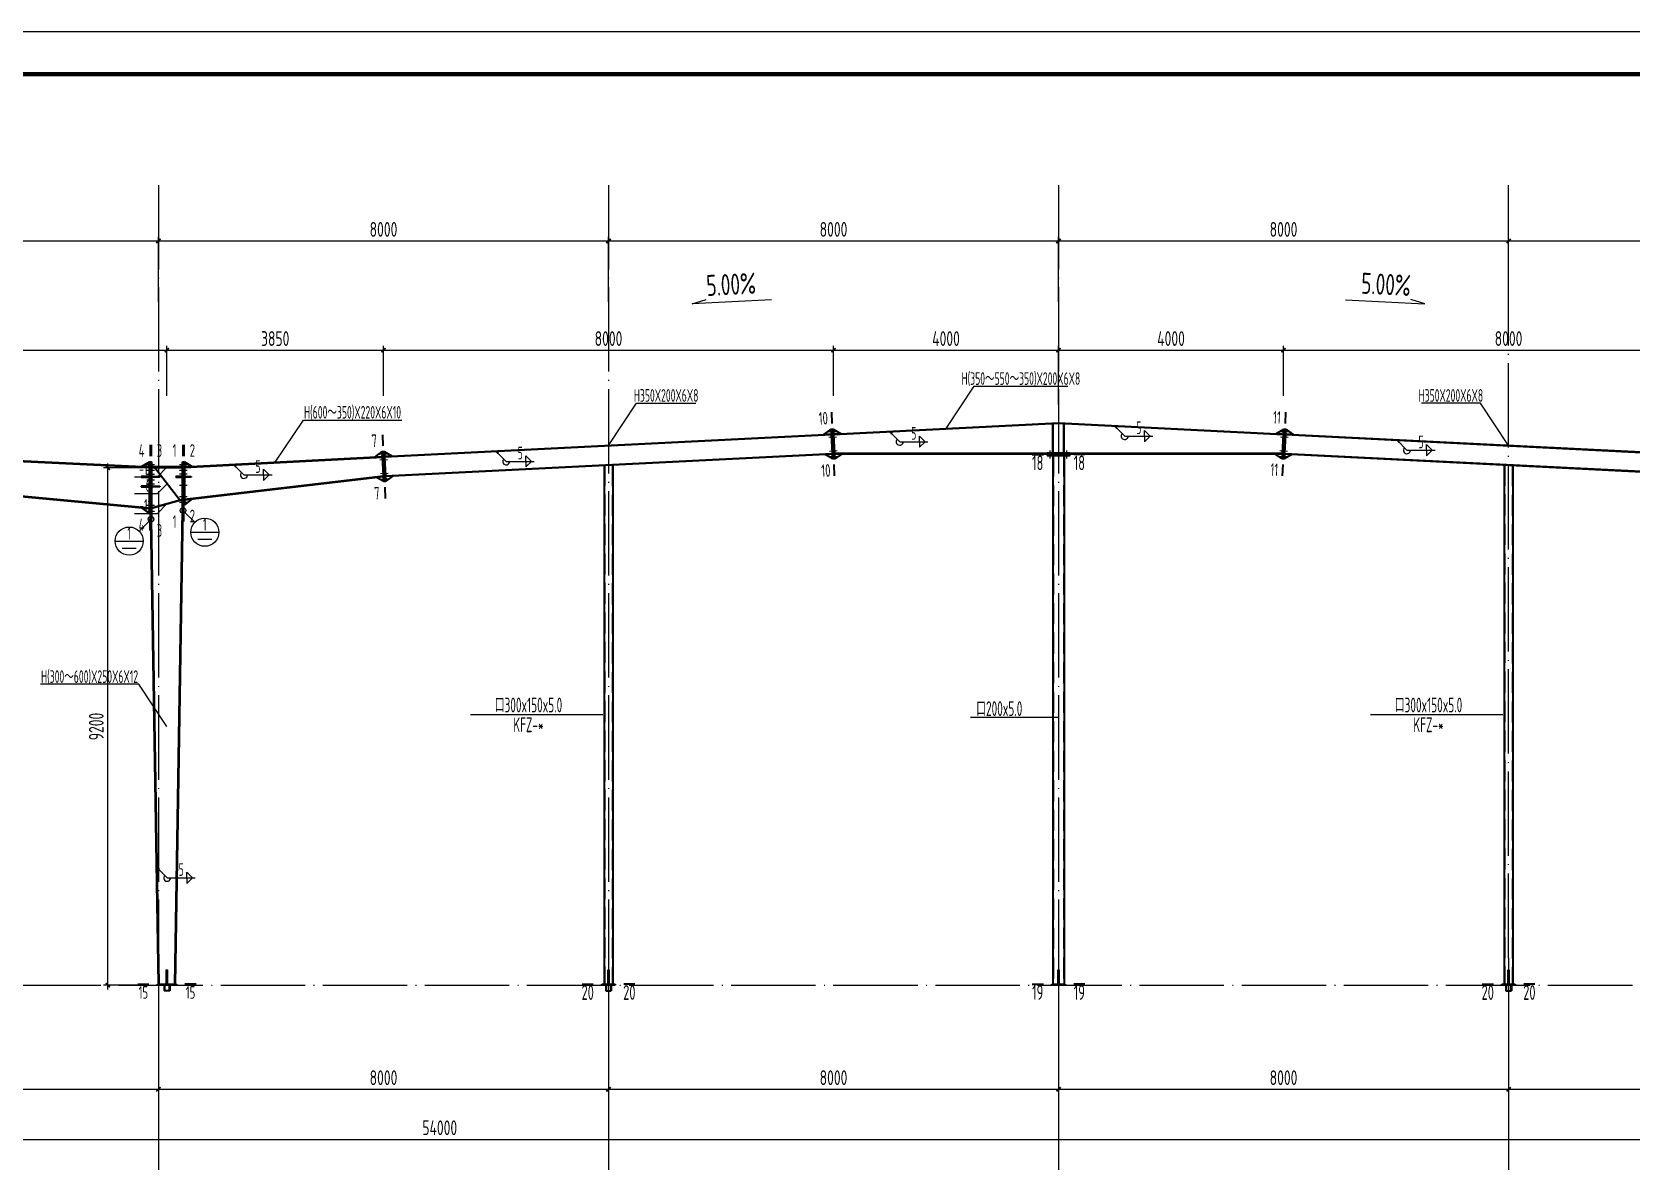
# Model space of a CAD drawing. Extents: x 899043 to 2598688, y -137197 to 211789.
# Drawn here: x 2072444 to 2129330, y 89980 to 130135 of the extents above; entities that cross this region are included whole.
import ezdxf
from ezdxf.enums import TextEntityAlignment as Align

# ---------------------------------------------------------------- set-up
doc = ezdxf.new("R2010")
doc.units = 0
doc.header["$LTSCALE"] = 1500
doc.header["$MEASUREMENT"] = 0
doc.linetypes.add('DASH', pattern=[0.35, 0.25, -0.1])
doc.linetypes.add('DOTE', pattern=[2.42, 2, -0.2, 0.02, -0.2])
for name, color, linetype in [('00-tk', 151, 'Continuous'), ('AXIS', 3, 'Continuous'), ('DIM', 3, 'Continuous'), ('THIN', 7, 'Continuous')]:
    doc.layers.add(name, color=color, linetype=linetype)
for name, color, linetype, lineweight in [('10', 7, 'Continuous', 35), ('114', 2, 'Continuous', 18), ('116', 1, 'Continuous', 35), ('14', 2, 'Continuous', 35), ('墙线__粗线', 7, 'Continuous', 18), ('字符串标注', 9, 'Continuous', 18), ('焊缝标注', 9, 'Continuous', 18), ('索引符号标注', 9, 'Continuous', 18), ('钢板标注', 9, 'Continuous', 18)]:
    doc.layers.add(name, color=color, linetype=linetype, lineweight=lineweight)
doc.styles.add('FromPkpm', font='Pkpmeng', dxfattribs={"width": 0.7, "bigfont": 'hztxt'})
doc.styles.add('TSSD_Dimension', font='Tssdeng.shx', dxfattribs={"width": 0.7, "bigfont": 'hztxt.shx'})
doc.styles.add('TSSD_Label', font='Tssdeng.shx', dxfattribs={"width": 0.7, "bigfont": 'hztxt.shx'})
doc.dimstyles.new('TSSD_75_150', dxfattribs={"dimtxt": 525, "dimasz": 150, "dimexe": 150, "dimexo": 375, "dimgap": 150, "dimtad": 1, "dimdec": 0, "dimlfac": 0.5, "dimzin": 0, "dimdsep": 46, "dimtxsty": 'TSSD_Dimension', "dimblk": 'ARCHTICK', "dimblk1": 'ARCHTICK', "dimblk2": 'ARCHTICK', "dimcen": 0, "dimdle": 150, "dimclrt": 7, "dimadec": 0, "dimazin": 0, "dimtfac": 1, "dimtdec": 0, "dimtix": 1, "dimtmove": 2, "dimatfit": 3, "dimfxl": 0, "dimtolj": 1, "dimtzin": 0, "dimarcsym": 0})

# ---------------------------------------------------------------- blocks, each defined once
blk = doc.blocks.new('_ArchTick')
at = {"color": 0, "linetype": 'ByBlock', "const_width": 0.4}
blk.add_lwpolyline([(-0.5, -0.5), (0.5, 0.5)], dxfattribs=at)
blk = doc.blocks.new('*D544')
at = {"layer": 'Defpoints', "color": 0}
for p in [(2075141, 114634), (2076941, 114634), (2076941, 96234)]:
    blk.add_point(p, dxfattribs=at)
at = {"layer": 'DIM', "color": 0, "lineweight": -2}
for p, q in [((2076566, 114634), (2074991, 114634)), ((2075141, 96084), (2075141, 114784)), ((2076566, 96234), (2074991, 96234))]:
    blk.add_line(p, q, dxfattribs=at)
at = {"layer": 'DIM', "color": 0, "lineweight": -2, "xscale": 150, "yscale": 150, "zscale": 150}
for p, rotation in [((2075141, 114634), 90), ((2075141, 96234), 270)]:
    blk.add_blockref('_ArchTick', p, dxfattribs=dict(at, rotation=rotation))
at = {"layer": 'DIM', "color": 7, "insert": (2074728, 105434), "char_height": 525, "attachment_point": 5, "rotation": 90, "style": 'TSSD_Dimension'}
blk.add_mtext('\\A1;9200', dxfattribs=at)
blk = doc.blocks.new('*D548')
at = {"layer": 'Defpoints', "color": 0}
for p in [(2077241, 118819), (2065941, 116819), (2077241, 116819)]:
    blk.add_point(p, dxfattribs=at)
at = {"layer": 'DIM', "color": 0, "lineweight": -2}
for p, q in [((2065941, 117194), (2065941, 118969)), ((2077241, 117194), (2077241, 118969)), ((2065791, 118819), (2077391, 118819))]:
    blk.add_line(p, q, dxfattribs=at)
at = {"layer": 'DIM', "color": 0, "lineweight": -2, "xscale": 150, "yscale": 150, "zscale": 150, "rotation": 180}
blk.add_blockref('_ArchTick', (2065941, 118819), dxfattribs=at)
at = {"layer": 'DIM', "color": 0, "lineweight": -2, "xscale": 150, "yscale": 150, "zscale": 150}
blk.add_blockref('_ArchTick', (2077241, 118819), dxfattribs=at)
at = {"layer": 'DIM', "color": 7, "insert": (2071591, 119231), "char_height": 525, "attachment_point": 5, "style": 'TSSD_Dimension'}
blk.add_mtext('\\A1;5650', dxfattribs=at)
blk = doc.blocks.new('*D549')
at = {"layer": 'Defpoints', "color": 0}
for p in [(2084941, 118819), (2077241, 116819), (2084941, 116819)]:
    blk.add_point(p, dxfattribs=at)
at = {"layer": 'DIM', "color": 0, "lineweight": -2}
for p, q in [((2077241, 117194), (2077241, 118969)), ((2084941, 117194), (2084941, 118969)), ((2077091, 118819), (2085091, 118819))]:
    blk.add_line(p, q, dxfattribs=at)
at = {"layer": 'DIM', "color": 0, "lineweight": -2, "xscale": 150, "yscale": 150, "zscale": 150, "rotation": 180}
blk.add_blockref('_ArchTick', (2077241, 118819), dxfattribs=at)
at = {"layer": 'DIM', "color": 0, "lineweight": -2, "xscale": 150, "yscale": 150, "zscale": 150}
blk.add_blockref('_ArchTick', (2084941, 118819), dxfattribs=at)
at = {"layer": 'DIM', "color": 7, "insert": (2081091, 119231), "char_height": 525, "attachment_point": 5, "style": 'TSSD_Dimension'}
blk.add_mtext('\\A1;3850', dxfattribs=at)
blk = doc.blocks.new('*D550')
at = {"layer": 'Defpoints', "color": 0}
for p in [(2100941, 118819), (2084941, 116819), (2100941, 116819)]:
    blk.add_point(p, dxfattribs=at)
at = {"layer": 'DIM', "color": 0, "lineweight": -2}
for p, q in [((2084941, 117194), (2084941, 118969)), ((2100941, 117194), (2100941, 118969)), ((2084791, 118819), (2101091, 118819))]:
    blk.add_line(p, q, dxfattribs=at)
at = {"layer": 'DIM', "color": 0, "lineweight": -2, "xscale": 150, "yscale": 150, "zscale": 150, "rotation": 180}
blk.add_blockref('_ArchTick', (2084941, 118819), dxfattribs=at)
at = {"layer": 'DIM', "color": 0, "lineweight": -2, "xscale": 150, "yscale": 150, "zscale": 150}
blk.add_blockref('_ArchTick', (2100941, 118819), dxfattribs=at)
at = {"layer": 'DIM', "color": 7, "insert": (2092941, 119231), "char_height": 525, "attachment_point": 5, "style": 'TSSD_Dimension'}
blk.add_mtext('\\A1;8000', dxfattribs=at)
blk = doc.blocks.new('*D551')
at = {"layer": 'Defpoints', "color": 0}
for p in [(2108941, 118819), (2100941, 116819), (2108941, 116510)]:
    blk.add_point(p, dxfattribs=at)
at = {"layer": 'DIM', "color": 0, "lineweight": -2}
for p, q in [((2100941, 117194), (2100941, 118969)), ((2108941, 116885), (2108941, 118969)), ((2100791, 118819), (2109091, 118819))]:
    blk.add_line(p, q, dxfattribs=at)
at = {"layer": 'DIM', "color": 0, "lineweight": -2, "xscale": 150, "yscale": 150, "zscale": 150, "rotation": 180}
blk.add_blockref('_ArchTick', (2100941, 118819), dxfattribs=at)
at = {"layer": 'DIM', "color": 0, "lineweight": -2, "xscale": 150, "yscale": 150, "zscale": 150}
blk.add_blockref('_ArchTick', (2108941, 118819), dxfattribs=at)
at = {"layer": 'DIM', "color": 7, "insert": (2104941, 119231), "char_height": 525, "attachment_point": 5, "style": 'TSSD_Dimension'}
blk.add_mtext('\\A1;4000', dxfattribs=at)
blk = doc.blocks.new('*D552')
at = {"layer": 'Defpoints', "color": 0}
for p in [(2116941, 118819), (2116941, 116819), (2108941, 116510)]:
    blk.add_point(p, dxfattribs=at)
at = {"layer": 'DIM', "color": 0, "lineweight": -2}
for p, q in [((2108941, 116885), (2108941, 118969)), ((2116941, 117194), (2116941, 118969)), ((2108791, 118819), (2117091, 118819))]:
    blk.add_line(p, q, dxfattribs=at)
at = {"layer": 'DIM', "color": 0, "lineweight": -2, "xscale": 150, "yscale": 150, "zscale": 150, "rotation": 180}
blk.add_blockref('_ArchTick', (2108941, 118819), dxfattribs=at)
at = {"layer": 'DIM', "color": 0, "lineweight": -2, "xscale": 150, "yscale": 150, "zscale": 150}
blk.add_blockref('_ArchTick', (2116941, 118819), dxfattribs=at)
at = {"layer": 'DIM', "color": 7, "insert": (2112941, 119231), "char_height": 525, "attachment_point": 5, "style": 'TSSD_Dimension'}
blk.add_mtext('\\A1;4000', dxfattribs=at)
blk = doc.blocks.new('*D553')
at = {"layer": 'Defpoints', "color": 0}
for p in [(2132941, 118819), (2116941, 116819), (2132941, 116819)]:
    blk.add_point(p, dxfattribs=at)
at = {"layer": 'DIM', "color": 0, "lineweight": -2}
for p, q in [((2116941, 117194), (2116941, 118969)), ((2132941, 117194), (2132941, 118969)), ((2116791, 118819), (2133091, 118819))]:
    blk.add_line(p, q, dxfattribs=at)
at = {"layer": 'DIM', "color": 0, "lineweight": -2, "xscale": 150, "yscale": 150, "zscale": 150, "rotation": 180}
blk.add_blockref('_ArchTick', (2116941, 118819), dxfattribs=at)
at = {"layer": 'DIM', "color": 0, "lineweight": -2, "xscale": 150, "yscale": 150, "zscale": 150}
blk.add_blockref('_ArchTick', (2132941, 118819), dxfattribs=at)
at = {"layer": 'DIM', "color": 7, "insert": (2124941, 119231), "char_height": 525, "attachment_point": 5, "style": 'TSSD_Dimension'}
blk.add_mtext('\\A1;8000', dxfattribs=at)
blk = doc.blocks.new('*D557')
at = {"layer": 'Defpoints', "color": 0}
for p in [(2054941, 96314), (2076941, 96314), (2076941, 92530)]:
    blk.add_point(p, dxfattribs=at)
at = {"layer": 'DIM', "color": 0, "lineweight": -2}
for p, q in [((2054941, 95939), (2054941, 92380)), ((2076941, 95939), (2076941, 92380)), ((2054791, 92530), (2077091, 92530))]:
    blk.add_line(p, q, dxfattribs=at)
at = {"layer": 'DIM', "color": 0, "lineweight": -2, "xscale": 150, "yscale": 150, "zscale": 150, "rotation": 180}
blk.add_blockref('_ArchTick', (2054941, 92530), dxfattribs=at)
at = {"layer": 'DIM', "color": 0, "lineweight": -2, "xscale": 150, "yscale": 150, "zscale": 150}
blk.add_blockref('_ArchTick', (2076941, 92530), dxfattribs=at)
at = {"layer": 'DIM', "color": 7, "insert": (2065941, 92943), "char_height": 525, "attachment_point": 5, "style": 'TSSD_Dimension'}
blk.add_mtext('\\A1;11000', dxfattribs=at)
blk = doc.blocks.new('*D558')
at = {"layer": 'Defpoints', "color": 0}
for p in [(2076941, 96314), (2092941, 96314), (2092941, 92530)]:
    blk.add_point(p, dxfattribs=at)
at = {"layer": 'DIM', "color": 0, "lineweight": -2}
for p, q in [((2076941, 95939), (2076941, 92380)), ((2092941, 95939), (2092941, 92380)), ((2076791, 92530), (2093091, 92530))]:
    blk.add_line(p, q, dxfattribs=at)
at = {"layer": 'DIM', "color": 0, "lineweight": -2, "xscale": 150, "yscale": 150, "zscale": 150, "rotation": 180}
blk.add_blockref('_ArchTick', (2076941, 92530), dxfattribs=at)
at = {"layer": 'DIM', "color": 0, "lineweight": -2, "xscale": 150, "yscale": 150, "zscale": 150}
blk.add_blockref('_ArchTick', (2092941, 92530), dxfattribs=at)
at = {"layer": 'DIM', "color": 7, "insert": (2084941, 92943), "char_height": 525, "attachment_point": 5, "style": 'TSSD_Dimension'}
blk.add_mtext('\\A1;8000', dxfattribs=at)
blk = doc.blocks.new('*D559')
at = {"layer": 'Defpoints', "color": 0}
for p in [(2092941, 96314), (2108941, 96314), (2108941, 92530)]:
    blk.add_point(p, dxfattribs=at)
at = {"layer": 'DIM', "color": 0, "lineweight": -2}
for p, q in [((2092941, 95939), (2092941, 92380)), ((2108941, 95939), (2108941, 92380)), ((2092791, 92530), (2109091, 92530))]:
    blk.add_line(p, q, dxfattribs=at)
at = {"layer": 'DIM', "color": 0, "lineweight": -2, "xscale": 150, "yscale": 150, "zscale": 150, "rotation": 180}
blk.add_blockref('_ArchTick', (2092941, 92530), dxfattribs=at)
at = {"layer": 'DIM', "color": 0, "lineweight": -2, "xscale": 150, "yscale": 150, "zscale": 150}
blk.add_blockref('_ArchTick', (2108941, 92530), dxfattribs=at)
at = {"layer": 'DIM', "color": 7, "insert": (2100941, 92943), "char_height": 525, "attachment_point": 5, "style": 'TSSD_Dimension'}
blk.add_mtext('\\A1;8000', dxfattribs=at)
blk = doc.blocks.new('*D560')
at = {"layer": 'Defpoints', "color": 0}
for p in [(2108941, 96314), (2124941, 96314), (2124941, 92530)]:
    blk.add_point(p, dxfattribs=at)
at = {"layer": 'DIM', "color": 0, "lineweight": -2}
for p, q in [((2108941, 95939), (2108941, 92380)), ((2124941, 95939), (2124941, 92380)), ((2108791, 92530), (2125091, 92530))]:
    blk.add_line(p, q, dxfattribs=at)
at = {"layer": 'DIM', "color": 0, "lineweight": -2, "xscale": 150, "yscale": 150, "zscale": 150, "rotation": 180}
blk.add_blockref('_ArchTick', (2108941, 92530), dxfattribs=at)
at = {"layer": 'DIM', "color": 0, "lineweight": -2, "xscale": 150, "yscale": 150, "zscale": 150}
blk.add_blockref('_ArchTick', (2124941, 92530), dxfattribs=at)
at = {"layer": 'DIM', "color": 7, "insert": (2116941, 92943), "char_height": 525, "attachment_point": 5, "style": 'TSSD_Dimension'}
blk.add_mtext('\\A1;8000', dxfattribs=at)
blk = doc.blocks.new('*D561')
at = {"layer": 'Defpoints', "color": 0}
for p in [(2124941, 96314), (2140941, 96314), (2140941, 92530)]:
    blk.add_point(p, dxfattribs=at)
at = {"layer": 'DIM', "color": 0, "lineweight": -2}
for p, q in [((2124941, 95939), (2124941, 92380)), ((2140941, 95939), (2140941, 92380)), ((2124791, 92530), (2141091, 92530))]:
    blk.add_line(p, q, dxfattribs=at)
at = {"layer": 'DIM', "color": 0, "lineweight": -2, "xscale": 150, "yscale": 150, "zscale": 150, "rotation": 180}
blk.add_blockref('_ArchTick', (2124941, 92530), dxfattribs=at)
at = {"layer": 'DIM', "color": 0, "lineweight": -2, "xscale": 150, "yscale": 150, "zscale": 150}
blk.add_blockref('_ArchTick', (2140941, 92530), dxfattribs=at)
at = {"layer": 'DIM', "color": 7, "insert": (2132941, 92943), "char_height": 525, "attachment_point": 5, "style": 'TSSD_Dimension'}
blk.add_mtext('\\A1;8000', dxfattribs=at)
blk = doc.blocks.new('*D562')
at = {"layer": 'Defpoints', "color": 0}
for p in [(2032941, 96314), (2140941, 96314), (2140941, 90750)]:
    blk.add_point(p, dxfattribs=at)
at = {"layer": 'DIM', "color": 0, "lineweight": -2}
for p, q in [((2032941, 95939), (2032941, 90600)), ((2140941, 95939), (2140941, 90600)), ((2032791, 90750), (2141091, 90750))]:
    blk.add_line(p, q, dxfattribs=at)
at = {"layer": 'DIM', "color": 0, "lineweight": -2, "xscale": 150, "yscale": 150, "zscale": 150, "rotation": 180}
blk.add_blockref('_ArchTick', (2032941, 90750), dxfattribs=at)
at = {"layer": 'DIM', "color": 0, "lineweight": -2, "xscale": 150, "yscale": 150, "zscale": 150}
blk.add_blockref('_ArchTick', (2140941, 90750), dxfattribs=at)
at = {"layer": 'DIM', "color": 7, "insert": (2086941, 91162), "char_height": 525, "attachment_point": 5, "style": 'TSSD_Dimension'}
blk.add_mtext('\\A1;54000', dxfattribs=at)
blk = doc.blocks.new('*D572')
at = {"layer": 'Defpoints', "color": 0}
for p in [(2076941, 122702), (2054941, 120168), (2076941, 120168)]:
    blk.add_point(p, dxfattribs=at)
at = {"layer": 'DIM', "color": 0, "lineweight": -2}
for p, q in [((2054791, 122702), (2077091, 122702)), ((2054941, 120543), (2054941, 122852)), ((2076941, 120543), (2076941, 122852))]:
    blk.add_line(p, q, dxfattribs=at)
at = {"layer": 'DIM', "color": 0, "lineweight": -2, "xscale": 150, "yscale": 150, "zscale": 150, "rotation": 180}
blk.add_blockref('_ArchTick', (2054941, 122702), dxfattribs=at)
at = {"layer": 'DIM', "color": 0, "lineweight": -2, "xscale": 150, "yscale": 150, "zscale": 150}
blk.add_blockref('_ArchTick', (2076941, 122702), dxfattribs=at)
at = {"layer": 'DIM', "color": 7, "insert": (2065941, 123115), "char_height": 525, "attachment_point": 5, "style": 'TSSD_Dimension'}
blk.add_mtext('\\A1;11000', dxfattribs=at)
blk = doc.blocks.new('*D573')
at = {"layer": 'Defpoints', "color": 0}
for p in [(2092941, 122702), (2076941, 120168), (2092941, 120168)]:
    blk.add_point(p, dxfattribs=at)
at = {"layer": 'DIM', "color": 0, "lineweight": -2}
for p, q in [((2076791, 122702), (2093091, 122702)), ((2076941, 120543), (2076941, 122852)), ((2092941, 120543), (2092941, 122852))]:
    blk.add_line(p, q, dxfattribs=at)
at = {"layer": 'DIM', "color": 0, "lineweight": -2, "xscale": 150, "yscale": 150, "zscale": 150, "rotation": 180}
blk.add_blockref('_ArchTick', (2076941, 122702), dxfattribs=at)
at = {"layer": 'DIM', "color": 0, "lineweight": -2, "xscale": 150, "yscale": 150, "zscale": 150}
blk.add_blockref('_ArchTick', (2092941, 122702), dxfattribs=at)
at = {"layer": 'DIM', "color": 7, "insert": (2084941, 123115), "char_height": 525, "attachment_point": 5, "style": 'TSSD_Dimension'}
blk.add_mtext('\\A1;8000', dxfattribs=at)
blk = doc.blocks.new('*D574')
at = {"layer": 'Defpoints', "color": 0}
for p in [(2108941, 122702), (2092941, 120168), (2108941, 120168)]:
    blk.add_point(p, dxfattribs=at)
at = {"layer": 'DIM', "color": 0, "lineweight": -2}
for p, q in [((2092791, 122702), (2109091, 122702)), ((2092941, 120543), (2092941, 122852)), ((2108941, 120543), (2108941, 122852))]:
    blk.add_line(p, q, dxfattribs=at)
at = {"layer": 'DIM', "color": 0, "lineweight": -2, "xscale": 150, "yscale": 150, "zscale": 150, "rotation": 180}
blk.add_blockref('_ArchTick', (2092941, 122702), dxfattribs=at)
at = {"layer": 'DIM', "color": 0, "lineweight": -2, "xscale": 150, "yscale": 150, "zscale": 150}
blk.add_blockref('_ArchTick', (2108941, 122702), dxfattribs=at)
at = {"layer": 'DIM', "color": 7, "insert": (2100941, 123115), "char_height": 525, "attachment_point": 5, "style": 'TSSD_Dimension'}
blk.add_mtext('\\A1;8000', dxfattribs=at)
blk = doc.blocks.new('*D575')
at = {"layer": 'Defpoints', "color": 0}
for p in [(2124941, 122702), (2108941, 120168), (2124941, 120168)]:
    blk.add_point(p, dxfattribs=at)
at = {"layer": 'DIM', "color": 0, "lineweight": -2}
for p, q in [((2108791, 122702), (2125091, 122702)), ((2108941, 120543), (2108941, 122852)), ((2124941, 120543), (2124941, 122852))]:
    blk.add_line(p, q, dxfattribs=at)
at = {"layer": 'DIM', "color": 0, "lineweight": -2, "xscale": 150, "yscale": 150, "zscale": 150, "rotation": 180}
blk.add_blockref('_ArchTick', (2108941, 122702), dxfattribs=at)
at = {"layer": 'DIM', "color": 0, "lineweight": -2, "xscale": 150, "yscale": 150, "zscale": 150}
blk.add_blockref('_ArchTick', (2124941, 122702), dxfattribs=at)
at = {"layer": 'DIM', "color": 7, "insert": (2116941, 123115), "char_height": 525, "attachment_point": 5, "style": 'TSSD_Dimension'}
blk.add_mtext('\\A1;8000', dxfattribs=at)
blk = doc.blocks.new('*D576')
at = {"layer": 'Defpoints', "color": 0}
for p in [(2140941, 122702), (2124941, 120168), (2140941, 120168)]:
    blk.add_point(p, dxfattribs=at)
at = {"layer": 'DIM', "color": 0, "lineweight": -2}
for p, q in [((2124791, 122702), (2141091, 122702)), ((2124941, 120543), (2124941, 122852)), ((2140941, 120543), (2140941, 122852))]:
    blk.add_line(p, q, dxfattribs=at)
at = {"layer": 'DIM', "color": 0, "lineweight": -2, "xscale": 150, "yscale": 150, "zscale": 150, "rotation": 180}
blk.add_blockref('_ArchTick', (2124941, 122702), dxfattribs=at)
at = {"layer": 'DIM', "color": 0, "lineweight": -2, "xscale": 150, "yscale": 150, "zscale": 150}
blk.add_blockref('_ArchTick', (2140941, 122702), dxfattribs=at)
at = {"layer": 'DIM', "color": 7, "insert": (2132941, 123115), "char_height": 525, "attachment_point": 5, "style": 'TSSD_Dimension'}
blk.add_mtext('\\A1;8000', dxfattribs=at)
blk = doc.blocks.new('A$C16496DF1')
at = {"layer": '00-tk', "linetype": 'Continuous'}
blk.add_line((178350, 126150), (0, 126150), dxfattribs=at)
at = {"layer": '00-tk', "const_width": 150}
blk.add_lwpolyline([(3750, 124650), (176850, 124650), (176850, 1500), (3750, 1500)], close=True, dxfattribs=at)

msp = doc.modelspace()

# ---------------------------------------------------------------- hatches: boundary and pattern name
at = {"layer": '焊缝标注'}
for points in [[(2110940.7, 116117.9), (2111000.6, 116036.4), (2111021.8, 116057.6)], [(2102941.5, 115917.9), (2103001.4, 115836.5), (2103022.7, 115857.6)], [(2120976.1, 115616.1), (2121035.9, 115534.7), (2121057.2, 115555.8)], [(2088950.7, 115218.4), (2089010.6, 115136.9), (2089031.8, 115158.1)], [(2079624.7, 114737.7), (2079684.5, 114656.2), (2079705.8, 114677.4)], [(2076897.4, 100407.1), (2076957.2, 100325.6), (2076978.5, 100346.7)]]:
    msp.add_hatch(color=256, dxfattribs=at).paths.add_polyline_path(points)

# ---------------------------------------------------------------- linework, layer by layer
at = {"color": 3, "lineweight": 35, "ltscale": 2}
for p, q in [((2100940.9, 115833.9), (2108940.9, 116233.9)), ((2100941.7, 115818), (2108940.9, 116217.9)), ((2108940.9, 116233.9), (2116940.9, 115833.9)), ((2108940.9, 116217.9), (2116940.1, 115817.9)), ((2084976.9, 115035.7), (2100869, 115830.3)), ((2084977.7, 115019.8), (2100869.8, 115814.4)), ((2117012, 115814.3), (2132868.2, 115021.5)), ((2117012.8, 115830.3), (2132869, 115037.5)), ((2065939.7, 115160), (2076622.7, 114640)), ((2065940.9, 115183.9), (2076622.7, 114664)), ((2077864.2, 114666.3), (2084905, 115032.1)), ((2077864.2, 114646.3), (2084906, 115012.1)), ((2085011.7, 114352.6), (2100903.1, 115147.2)), ((2085012.5, 114336.6), (2100903.9, 115131.2)), ((2100975.1, 115150.8), (2108940.9, 115151.3)), ((2100975.9, 115134.8), (2108540.9, 115135.3)), ((2108740.9, 115071.3), (2108740.9, 96273.9)), ((2108940.9, 115151.3), (2116906.7, 115150.8)), ((2109140.9, 115071.3), (2109140.9, 96273.9)), ((2109340.9, 115135.3), (2116905.9, 115134.8)), ((2116977.9, 115131.2), (2132834, 114338.4)), ((2116978.7, 115147.2), (2132834.8, 114354.4)), ((2077864.2, 113521.4), (2084939.7, 114350.6)), ((2092790.9, 114743), (2092790.9, 96273.9)), ((2093090.9, 114728), (2093090.9, 96273.9)), ((2124790.9, 114743), (2124790.9, 96273.9)), ((2125090.9, 114728), (2125090.9, 96273.9)), ((2065891.6, 114185.2), (2076622.7, 113186.4)), ((2065892.8, 114209.2), (2076622.7, 113210.6)), ((2077864.2, 113501.3), (2084940.7, 114330.6)), ((2076940.9, 96273.9), (2076670.7, 112806.4)), ((2076670.7, 112806.4), (2076694.7, 112806.4)), ((2076964.9, 96273.9), (2076694.7, 112806.4)), ((2077516.9, 96273.9), (2077792.2, 113121.3)), ((2077540.9, 96273.9), (2077816.2, 113121.3)), ((2077792.2, 113121.3), (2077816.2, 113121.3))]:
    msp.add_line(p, q, dxfattribs=at)
at = {"color": 3, "linetype": 'DASH', "lineweight": 35, "ltscale": 2}
for p, q in [((2108750.9, 115071.3), (2108750.9, 96273.9)), ((2109130.9, 115071.3), (2109130.9, 96273.9)), ((2092800.9, 114742.5), (2092800.9, 96273.9)), ((2093080.9, 114728.5), (2093080.9, 96273.9)), ((2124800.9, 114742.5), (2124800.9, 96273.9)), ((2125080.9, 114728.5), (2125080.9, 96273.9))]:
    msp.add_line(p, q, dxfattribs=at)
at = {"layer": '10', "lineweight": 35, "ltscale": 2}
for p, q in [((2100866, 116611.2), (2100886, 116211.7)), ((2117015.8, 116611.2), (2116995.8, 116211.7)), ((2084901.2, 115812.9), (2084921.6, 115413.4)), ((2076640.7, 115446.4), (2076640.7, 115046.4)), ((2076676.7, 115446.4), (2076676.7, 115046.4)), ((2077810.2, 115451.3), (2077810.2, 115051.3)), ((2077846.2, 115451.3), (2077846.2, 115051.3)), ((2108000.9, 115111.3), (2108400.9, 115111.3)), ((2109880.9, 115111.3), (2109480.9, 115111.3)), ((2100978.9, 114352), (2100959, 114751.5)), ((2116902.9, 114354), (2116922.9, 114753.5)), ((2085016.8, 113545.5), (2084996.4, 113944.9)), ((2076640.7, 112406.4), (2076640.7, 112806.4)), ((2077810.2, 112521.3), (2077810.2, 112921.3)), ((2077846.2, 112721.3), (2077846.2, 113121.3)), ((2076676.7, 112206.4), (2076676.7, 112606.4)), ((2076200.9, 96273.9), (2076600.9, 96273.9)), ((2078280.9, 96273.9), (2077880.9, 96273.9)), ((2092000.9, 96273.9), (2092400.9, 96273.9)), ((2093880.9, 96273.9), (2093480.9, 96273.9)), ((2108000.9, 96273.9), (2108400.9, 96273.9)), ((2109880.9, 96273.9), (2109480.9, 96273.9)), ((2124000.9, 96273.9), (2124400.9, 96273.9)), ((2125880.9, 96273.9), (2125480.9, 96273.9))]:
    msp.add_line(p, q, dxfattribs=at)
at = {"layer": '114', "lineweight": 18, "ltscale": 2}
for p, q in [((2100764.6, 115915.2), (2101036.3, 115928.8)), ((2100774.4, 115719.5), (2101046.1, 115733.1)), ((2116835.7, 115733), (2117107.4, 115719.5)), ((2116845.5, 115928.8), (2117117.2, 115915.2)), ((2084800.5, 115116.8), (2085072.1, 115130.7)), ((2084810.7, 114917.1), (2085082.3, 114931)), ((2100798.8, 115232.1), (2101070.4, 115245.7)), ((2100808.6, 115036.3), (2101080.2, 115049.9)), ((2108640.9, 114971.3), (2108640.9, 115251.3)), ((2109240.9, 114971.3), (2109240.9, 115251.3)), ((2116801.6, 115049.9), (2117073.2, 115036.3)), ((2116811.4, 115245.7), (2117083, 115232.1)), ((2076522.7, 114754), (2076794.7, 114754)), ((2076522.7, 114550), (2076794.7, 114550)), ((2076522.7, 114410), (2076794.7, 114410)), ((2077692.2, 114756.3), (2077964.2, 114756.3)), ((2077692.2, 114556.3), (2077964.2, 114556.3)), ((2077692.2, 114416.3), (2077964.2, 114416.3)), ((2084835.2, 114435.4), (2085106.9, 114449.2)), ((2076522.7, 114210), (2076794.7, 114210)), ((2076522.7, 114070), (2076794.7, 114070)), ((2077692.2, 114014.3), (2077964.2, 114014.3)), ((2084845.4, 114235.6), (2085117.1, 114249.5)), ((2076522.7, 113300.6), (2076794.7, 113300.6)), ((2077692.2, 113611.4), (2077964.2, 113611.4)), ((2077692.2, 113411.3), (2077964.2, 113411.3)), ((2076522.7, 113096.4), (2076794.7, 113096.4))]:
    msp.add_line(p, q, dxfattribs=at)
at = {"layer": '114', "color": 1, "lineweight": 70, "ltscale": 2}
for p, q in [((2100864.5, 115920.2), (2100936.4, 115923.8)), ((2100874.3, 115724.5), (2100946.2, 115728.1)), ((2116935.6, 115728.1), (2117007.5, 115724.5)), ((2116945.4, 115923.8), (2117017.3, 115920.2)), ((2084900.4, 115121.9), (2084972.3, 115125.6)), ((2084910.5, 114922.2), (2084982.5, 114925.9)), ((2100898.7, 115237.1), (2100970.6, 115240.7)), ((2100908.4, 115041.3), (2100980.3, 115044.9)), ((2108640.9, 115071.3), (2108640.9, 115151.3)), ((2109240.9, 115071.3), (2109240.9, 115151.3)), ((2116901.5, 115044.9), (2116973.4, 115041.3)), ((2116911.2, 115240.7), (2116983.1, 115237.1)), ((2076622.7, 114754), (2076694.7, 114754)), ((2076622.7, 114550), (2076694.7, 114550)), ((2076622.7, 114410), (2076694.7, 114410)), ((2077792.2, 114756.3), (2077864.2, 114756.3)), ((2077792.2, 114556.3), (2077864.2, 114556.3)), ((2077792.2, 114416.3), (2077864.2, 114416.3)), ((2084935.1, 114440.5), (2085007, 114444.2)), ((2076622.7, 114210), (2076694.7, 114210)), ((2076622.7, 114070), (2076694.7, 114070)), ((2077792.2, 114014.3), (2077864.2, 114014.3)), ((2084945.3, 114240.7), (2085017.2, 114244.4)), ((2076622.7, 113300.6), (2076694.7, 113300.6)), ((2077792.2, 113611.4), (2077864.2, 113611.4)), ((2077792.2, 113411.3), (2077864.2, 113411.3)), ((2076622.7, 113096.4), (2076694.7, 113096.4))]:
    msp.add_line(p, q, dxfattribs=at)
at = {"layer": '116', "lineweight": 35, "ltscale": 2}
for p, q in [((2077140.9, 96233.9), (2077140.9, 96033.9)), ((2077157.9, 96233.9), (2077157.9, 96033.9)), ((2077323.9, 96233.9), (2077323.9, 96033.9)), ((2077340.9, 96233.9), (2077340.9, 96033.9)), ((2092840.9, 96233.9), (2092840.9, 96033.9)), ((2092857.9, 96233.9), (2092857.9, 96033.9)), ((2093023.9, 96233.9), (2093023.9, 96033.9)), ((2093040.9, 96233.9), (2093040.9, 96033.9)), ((2124840.9, 96233.9), (2124840.9, 96033.9)), ((2124857.9, 96233.9), (2124857.9, 96033.9)), ((2125023.9, 96233.9), (2125023.9, 96033.9)), ((2125040.9, 96233.9), (2125040.9, 96033.9)), ((2077340.9, 96033.9), (2077140.9, 96033.9)), ((2092840.9, 96033.9), (2093040.9, 96033.9)), ((2124840.9, 96033.9), (2125040.9, 96033.9))]:
    msp.add_line(p, q, dxfattribs=at)
at = {"layer": '14', "lineweight": 35, "ltscale": 2}
for p, q in [((2108740.9, 115151.3), (2108740.9, 116207.9)), ((2108750.9, 115151.3), (2108750.9, 116208.4)), ((2109130.9, 115151.3), (2109130.9, 116208.4)), ((2109140.9, 115151.3), (2109140.9, 116207.9)), ((2100599.3, 115816.8), (2100860, 116010.1)), ((2100829, 115828.3), (2100599.3, 115816.8)), ((2100867, 115870.3), (2100829, 115828.3)), ((2100860, 116010.1), (2100896, 116011.9)), ((2100913, 114949.4), (2100860, 116010.1)), ((2100860, 116010.1), (2100867, 115870.3)), ((2100896, 116011.9), (2100931.9, 116013.7)), ((2100896, 116011.9), (2100949, 114951.2)), ((2100949, 114951.2), (2100896, 116011.9)), ((2100931.9, 116013.7), (2100984.9, 114953)), ((2100938.9, 115873.9), (2100931.9, 116013.7)), ((2100931.9, 116013.7), (2101210.6, 115847.4)), ((2100980.9, 115835.9), (2100938.9, 115873.9)), ((2101210.6, 115847.4), (2100980.9, 115835.9)), ((2116671.2, 115847.4), (2116949.9, 116013.7)), ((2116900.9, 115835.9), (2116671.2, 115847.4)), ((2116897, 114955), (2116949.9, 116013.7)), ((2116942.9, 115873.9), (2116900.9, 115835.9)), ((2116985.8, 116011.9), (2116932.9, 114953.2)), ((2116932.9, 114953.2), (2116985.8, 116011.9)), ((2116949.9, 116013.7), (2116942.9, 115873.9)), ((2116949.9, 116013.7), (2116985.8, 116011.9)), ((2117021.8, 116010.1), (2116968.9, 114951.4)), ((2116985.8, 116011.9), (2117021.8, 116010.1)), ((2117014.8, 115870.3), (2117021.8, 116010.1)), ((2117052.8, 115828.3), (2117014.8, 115870.3)), ((2117021.8, 116010.1), (2117282.5, 115816.8)), ((2117282.5, 115816.8), (2117052.8, 115828.3)), ((2084635.3, 115018.1), (2084895.8, 115211.8)), ((2084865, 115030), (2084635.3, 115018.1)), ((2084902.9, 115072), (2084865, 115030)), ((2084895.8, 115211.8), (2084931.7, 115213.7)), ((2084950.3, 114142.8), (2084895.8, 115211.8)), ((2084895.8, 115211.8), (2084902.9, 115072)), ((2084931.7, 115213.7), (2084967.7, 115215.5)), ((2084931.7, 115213.7), (2084986.2, 114144.7)), ((2084986.2, 114144.7), (2084931.7, 115213.7)), ((2084967.7, 115215.5), (2085022.2, 114146.5)), ((2084974.8, 115075.7), (2084967.7, 115215.5)), ((2084967.7, 115215.5), (2085246.5, 115049.2)), ((2085016.8, 115037.7), (2084974.8, 115075.7)), ((2085246.5, 115049.2), (2085016.8, 115037.7)), ((2100634.3, 115117.7), (2100864, 115129.2)), ((2100912.9, 114951.4), (2100634.3, 115117.7)), ((2100864, 115129.2), (2100905.9, 115091.3)), ((2100905.9, 115091.3), (2100912.9, 114951.4)), ((2100949, 114951.2), (2100913, 114949.4)), ((2100984.9, 114953), (2100949, 114951.2)), ((2100977.9, 115094.9), (2101015.9, 115134.8)), ((2100984.8, 114955), (2100977.9, 115094.9)), ((2101245.9, 115134.8), (2100984.8, 114955)), ((2101015.9, 115134.8), (2101245.9, 115134.8)), ((2116897, 114955), (2116635.9, 115134.8)), ((2116635.9, 115134.8), (2116865.9, 115134.8)), ((2116865.9, 115134.8), (2116903.9, 115094.8)), ((2116903.9, 115094.8), (2116897, 114955)), ((2116932.9, 114953.2), (2116897, 114955)), ((2116968.9, 114951.4), (2116932.9, 114953.2)), ((2117247.5, 115117.7), (2116968.9, 114951.4)), ((2116968.9, 114951.4), (2116975.9, 115091.3)), ((2116975.9, 115091.3), (2117017.8, 115129.2)), ((2117017.8, 115129.2), (2117247.5, 115117.7)), ((2076343, 114677.6), (2076622.7, 114844)), ((2076582.8, 114666), (2076343, 114677.6)), ((2076622.7, 114704), (2076582.8, 114666)), ((2076622.7, 113006.4), (2076622.7, 114846.4)), ((2076622.7, 114846.4), (2076658.7, 114846.4)), ((2076622.7, 114844), (2076622.7, 114704)), ((2076658.7, 112806.4), (2076658.7, 114846.4)), ((2076658.7, 114846.4), (2076694.7, 114846.4)), ((2076658.7, 114846.4), (2076658.7, 113006.4)), ((2076694.7, 114846.4), (2076694.7, 112806.4)), ((2077792.2, 114666.3), (2076694.7, 114664)), ((2076694.7, 114664), (2076694.7, 114640)), ((2076694.7, 114640), (2077792.2, 114646.3)), ((2077684.5, 113490.9), (2076794.7, 114640.2)), ((2076794.7, 114640.2), (2076806.7, 114640.2)), ((2076806.7, 114640.2), (2077696, 113494.2)), ((2077792.2, 113121.3), (2077792.2, 114851.3)), ((2077792.2, 114851.3), (2077828.2, 114851.3)), ((2077792.2, 114646.3), (2077792.2, 114666.3)), ((2077828.2, 114851.3), (2077828.2, 113121.3)), ((2077828.2, 113321.3), (2077828.2, 114851.3)), ((2077828.2, 114851.3), (2077864.2, 114851.3)), ((2077864.2, 114851.3), (2077864.2, 113321.3)), ((2077864.2, 114706.3), (2077864.2, 114846.3)), ((2077864.2, 114846.3), (2078143.9, 114680.8)), ((2077904.2, 114668.4), (2077864.2, 114706.3)), ((2078143.9, 114680.8), (2077904.2, 114668.4)), ((2085282.2, 114350.1), (2085021.7, 114156.9)), ((2085052.4, 114338.6), (2085282.2, 114350.1)), ((2076622.7, 114320), (2076322.7, 114320)), ((2076322.7, 114320), (2076322.7, 114300)), ((2076322.7, 114300), (2076622.7, 114300)), ((2076622.7, 113980), (2076322.7, 113980)), ((2076322.7, 113980), (2076322.7, 113960)), ((2076322.7, 113960), (2076622.7, 113960)), ((2076622.7, 114300), (2076622.7, 114320)), ((2076622.7, 113960), (2076622.7, 113980)), ((2076694.7, 114320), (2076994.7, 114320)), ((2076694.7, 114300), (2076694.7, 114320)), ((2076994.7, 114300), (2076694.7, 114300)), ((2076694.7, 113980), (2076994.7, 113980)), ((2076694.7, 113960), (2076694.7, 113980)), ((2076994.7, 113960), (2076694.7, 113960)), ((2076994.7, 114320), (2076994.7, 114300)), ((2076994.7, 113980), (2076994.7, 113960)), ((2077792.2, 114326.3), (2077552.2, 114326.3)), ((2077552.2, 114326.3), (2077552.2, 114306.3)), ((2077552.2, 114306.3), (2077792.2, 114306.3)), ((2077792.2, 114306.3), (2077792.2, 114326.3)), ((2077864.2, 114326.3), (2078104.2, 114326.3)), ((2077864.2, 114306.3), (2077864.2, 114326.3)), ((2078104.2, 114306.3), (2077864.2, 114306.3)), ((2078104.2, 114326.3), (2078104.2, 114306.3)), ((2084672.5, 114299.2), (2084901, 114325.9)), ((2084949.9, 114150.8), (2084672.5, 114299.2)), ((2084901, 114325.9), (2084942.7, 114290.6)), ((2084942.7, 114290.6), (2084949.9, 114150.8)), ((2084986.2, 114144.7), (2084950.3, 114142.8)), ((2085022.2, 114146.5), (2084986.2, 114144.7)), ((2085014.5, 114296.7), (2085052.4, 114338.6)), ((2085021.7, 114156.9), (2085014.5, 114296.7)), ((2076622.7, 113006.4), (2076343.9, 113212.4)), ((2076343.9, 113212.4), (2076582.9, 113190.2)), ((2076694.7, 113210.6), (2077792.2, 113521.4)), ((2077792.2, 113501.3), (2076694.7, 113186.4)), ((2076694.7, 113186.4), (2076694.7, 113210.6)), ((2077696, 113494.2), (2077684.5, 113490.9)), ((2077792.2, 113521.4), (2077792.2, 113501.3)), ((2077864.2, 113321.3), (2077828.2, 113321.3)), ((2078142.3, 113533.9), (2077864.2, 113321.3)), ((2077864.2, 113461.3), (2077904, 113506)), ((2077864.2, 113321.3), (2077864.2, 113461.3)), ((2077904, 113506), (2078142.3, 113533.9)), ((2076582.9, 113190.2), (2076622.7, 113146.4)), ((2076622.7, 113146.4), (2076622.7, 113006.4)), ((2076658.7, 113006.4), (2076622.7, 113006.4)), ((2076694.7, 112806.4), (2076658.7, 112806.4)), ((2077828.2, 113121.3), (2077792.2, 113121.3)), ((2077230.9, 96273.9), (2077230.9, 96773.9)), ((2077230.9, 96773.9), (2077250.9, 96773.9)), ((2077250.9, 96773.9), (2077250.9, 96273.9)), ((2092932.9, 96273.9), (2092932.9, 96773.9)), ((2092932.9, 96773.9), (2092948.9, 96773.9)), ((2092948.9, 96773.9), (2092948.9, 96273.9)), ((2108932.9, 96273.9), (2108932.9, 96773.9)), ((2108932.9, 96773.9), (2108948.9, 96773.9)), ((2108948.9, 96773.9), (2108948.9, 96273.9)), ((2124932.9, 96273.9), (2124932.9, 96773.9)), ((2124932.9, 96773.9), (2124948.9, 96773.9)), ((2124948.9, 96773.9), (2124948.9, 96273.9)), ((2076900.9, 96233.9), (2076900.9, 96273.9)), ((2076900.9, 96273.9), (2077580.9, 96273.9)), ((2077580.9, 96233.9), (2076900.9, 96233.9)), ((2077250.9, 96273.9), (2077230.9, 96273.9)), ((2077230.9, 96273.9), (2077250.9, 96273.9)), ((2077580.9, 96273.9), (2077580.9, 96233.9)), ((2092700.9, 96233.9), (2092700.9, 96273.9)), ((2092700.9, 96273.9), (2093180.9, 96273.9)), ((2093180.9, 96233.9), (2092700.9, 96233.9)), ((2092948.9, 96273.9), (2092932.9, 96273.9)), ((2093180.9, 96273.9), (2093180.9, 96233.9)), ((2108700.9, 96233.9), (2108700.9, 96273.9)), ((2108700.9, 96273.9), (2109180.9, 96273.9)), ((2109180.9, 96233.9), (2108700.9, 96233.9)), ((2109180.9, 96273.9), (2109180.9, 96233.9)), ((2124700.9, 96233.9), (2124700.9, 96273.9)), ((2124700.9, 96273.9), (2125180.9, 96273.9)), ((2125180.9, 96233.9), (2124700.9, 96233.9)), ((2124948.9, 96273.9), (2124932.9, 96273.9)), ((2125180.9, 96273.9), (2125180.9, 96233.9))]:
    msp.add_line(p, q, dxfattribs=at)
for points in [[(2108540.9, 115111.3), (2109340.9, 115111.3), (2109340.9, 115151.3), (2108540.9, 115151.3)], [(2108540.9, 115071.3), (2109340.9, 115071.3), (2109340.9, 115111.3), (2108540.9, 115111.3)]]:
    msp.add_lwpolyline(points, close=True, dxfattribs=at)
at = {"layer": 'AXIS', "color": 253, "linetype": 'DOTE'}
for p, q in [((2076940.9, 124692.4), (2076940.9, 97208.3)), ((2092940.9, 124692.4), (2092940.9, 97208.3)), ((2108940.9, 124692.4), (2108940.9, 97208.3)), ((2124940.9, 97208.3), (2124940.9, 124692.4)), ((2021072.9, 96233.9), (2154217.9, 96233.9))]:
    msp.add_line(p, q, dxfattribs=at)
at = {"layer": 'AXIS'}
for p, q in [((2076940.9, 97208.3), (2076940.9, 88628.7)), ((2092940.9, 97208.3), (2092940.9, 88628.7)), ((2108940.9, 97208.3), (2108940.9, 88628.7)), ((2124940.9, 97208.3), (2124940.9, 88628.7))]:
    msp.add_line(p, q, dxfattribs=at)
at = {"layer": 'THIN'}
for points in [[(2098740.8, 120605.6), (2095917.4, 120464.4), (2096417.1, 120625.4)], [(2119141, 120605.6), (2121964.4, 120464.4), (2121464.7, 120625.4)]]:
    msp.add_lwpolyline(points, dxfattribs=at)
at = {"layer": '墙线__粗线', "lineweight": 18, "ltscale": 2}
for centre in [(2077810.2, 113121.3), (2076676.7, 112806.4)]:
    msp.add_circle(centre, 100, dxfattribs=at)
at = {"layer": '字符串标注', "lineweight": 18, "ltscale": 2}
for p, q in [((2104940.9, 116033.9), (2105940.9, 117533.9)), ((2105940.9, 117533.9), (2109265.9, 117533.9)), ((2092940.9, 115433.9), (2093940.9, 116933.9)), ((2093940.9, 116933.9), (2096040.9, 116933.9)), ((2123940.9, 116933.9), (2121840.9, 116933.9)), ((2124940.9, 115433.9), (2123940.9, 116933.9)), ((2081090.9, 114833.9), (2082090.9, 116333.9)), ((2082090.9, 116333.9), (2085590.9, 116333.9)), ((2076240.9, 106933.9), (2072740.9, 106933.9)), ((2077240.9, 105433.9), (2076240.9, 106933.9))]:
    msp.add_line(p, q, dxfattribs=at)
at = {"layer": '字符串标注', "color": 0, "lineweight": 18, "ltscale": 2}
for p, q in [((2092740.9, 105844.5), (2088028.8, 105844.5)), ((2124740.9, 105844.5), (2120028.8, 105844.5)), ((2108940.9, 105756.5), (2105808, 105756.5))]:
    msp.add_line(p, q, dxfattribs=at)
at = {"layer": '字符串标注', "ltscale": 2}
for points in [[(2098940.8, 120427.8, 0.2, 0.2, -1), (2098941, 120427.8, 0.2, 0.2, -1)], [(2118941, 120427.8, 0.2, 0.2, 1), (2118940.8, 120427.8, 0.2, 0.2, 1)], [(2104941, 116033.9, 0.2, 0.2, 1), (2104940.8, 116033.9, 0.2, 0.2, 1)], [(2112941, 116033.9, 0.2, 0.2, 1), (2112940.8, 116033.9, 0.2, 0.2, 1)], [(2092941, 115433.9, 0.2, 0.2, 1), (2092940.8, 115433.9, 0.2, 0.2, 1)], [(2124941, 115433.9, 0.2, 0.2, 1), (2124940.8, 115433.9, 0.2, 0.2, 1)], [(2081091, 114833.9, 0.2, 0.2, 1), (2081090.8, 114833.9, 0.2, 0.2, 1)], [(2077241, 105433.9, 0.2, 0.2, 1), (2077240.8, 105433.9, 0.2, 0.2, 1)]]:
    msp.add_lwpolyline(points, format="xyseb", close=True, dxfattribs=at)
at = {"layer": '焊缝标注', "lineweight": 18, "ltscale": 2}
for p, q in [((2110940.7, 116117.9), (2111293.3, 115763.4)), ((2102941.5, 115917.9), (2103294.1, 115563.4)), ((2103294.1, 115563.4), (2104294.1, 115563.4)), ((2103994.1, 115763.4), (2104194.1, 115563.4)), ((2103994.1, 115563.4), (2103994.1, 115763.4)), ((2103994.1, 115363.4), (2104194.1, 115563.4)), ((2103994.1, 115563.4), (2103994.1, 115363.4)), ((2111293.3, 115763.4), (2112293.3, 115763.4)), ((2111993.3, 115963.4), (2112193.3, 115763.4)), ((2111993.3, 115763.4), (2111993.3, 115963.4)), ((2111993.3, 115563.4), (2112193.3, 115763.4)), ((2111993.3, 115763.4), (2111993.3, 115563.4)), ((2120976.1, 115616.1), (2121328.6, 115261.6)), ((2088950.7, 115218.4), (2089303.3, 114863.9)), ((2090003.3, 115063.9), (2090203.3, 114863.9)), ((2090003.3, 114863.9), (2090003.3, 115063.9)), ((2121328.6, 115261.6), (2122328.6, 115261.6)), ((2122028.6, 115461.6), (2122228.6, 115261.6)), ((2122028.6, 115261.6), (2122028.6, 115461.6)), ((2122028.6, 115061.6), (2122228.6, 115261.6)), ((2122028.6, 115261.6), (2122028.6, 115061.6)), ((2079624.7, 114737.7), (2079977.2, 114383.2)), ((2079977.2, 114383.2), (2080977.2, 114383.2)), ((2080677.2, 114583.2), (2080877.2, 114383.2)), ((2080677.2, 114383.2), (2080677.2, 114583.2)), ((2080677.2, 114183.2), (2080877.2, 114383.2)), ((2080677.2, 114383.2), (2080677.2, 114183.2)), ((2089303.3, 114863.9), (2090303.3, 114863.9)), ((2090003.3, 114663.9), (2090203.3, 114863.9)), ((2090003.3, 114863.9), (2090003.3, 114663.9)), ((2076897.4, 100407.1), (2077249.9, 100052.5)), ((2077949.9, 100252.5), (2078149.9, 100052.5)), ((2077949.9, 100052.5), (2077949.9, 100252.5)), ((2077249.9, 100052.5), (2078249.9, 100052.5)), ((2077949.9, 99852.5), (2078149.9, 100052.5)), ((2077949.9, 100052.5), (2077949.9, 99852.5))]:
    msp.add_line(p, q, dxfattribs=at)
at = {"layer": '焊缝标注', "linetype": 'Continuous'}
for points in [[(2110940.7, 116117.9), (2111000.6, 116036.4), (2111021.8, 116057.6)], [(2102941.5, 115917.9), (2103001.4, 115836.5), (2103022.7, 115857.6)], [(2120976.1, 115616.1), (2121035.9, 115534.7), (2121057.2, 115555.8)], [(2088950.7, 115218.4), (2089010.6, 115136.9), (2089031.8, 115158.1)], [(2079624.7, 114737.7), (2079684.5, 114656.2), (2079705.8, 114677.4)], [(2076897.4, 100407.1), (2076957.2, 100325.6), (2076978.5, 100346.7)]]:
    msp.add_lwpolyline(points, close=True, dxfattribs=at)
at = {"layer": '焊缝标注', "lineweight": 18, "ltscale": 2}
for centre, start in [((2103294.1, 115563.4), 134.84064), ((2111293.3, 115763.4), 134.84064), ((2089303.3, 114863.9), 134.84032), ((2121328.6, 115261.6), 134.84064), ((2079977.2, 114383.2), 134.84032), ((2077249.9, 100052.5), 134.8403)]:
    msp.add_arc(centre, 125, start, 0, dxfattribs=at)
at = {"layer": '索引符号标注', "lineweight": 18, "ltscale": 2}
for p, q in [((2076606, 112735.7), (2076252.4, 112382.2)), ((2077881, 113050.6), (2078234.5, 112697)), ((2078088.1, 112343.5), (2079088.1, 112343.5)), ((2078338.1, 112093.5), (2078838.1, 112093.5)), ((2075398.9, 112028.6), (2076398.9, 112028.6)), ((2075648.9, 111778.6), (2076148.9, 111778.6))]:
    msp.add_line(p, q, dxfattribs=at)
for centre in [(2078588.1, 112343.5), (2075898.9, 112028.6)]:
    msp.add_circle(centre, 500, dxfattribs=at)
at = {"layer": '钢板标注', "lineweight": 18, "ltscale": 2}
for p, q in [((2077243.5, 114653.1), (2076889.2, 114300.3)), ((2076889.2, 114300.3), (2076089.2, 114300.3)), ((2077245.6, 114065.6), (2076891.3, 113712.7)), ((2076891.3, 113712.7), (2076091.3, 113712.7)), ((2077243.5, 113355.9), (2076889.2, 113003.1)), ((2076889.2, 113003.1), (2076089.2, 113003.1))]:
    msp.add_line(p, q, dxfattribs=at)
at = {"layer": '钢板标注', "ltscale": 2}
for points in [[(2077243.6, 114653.1, 0.2, 0.2, 1), (2077243.4, 114653.1, 0.2, 0.2, 1)], [(2077245.7, 114065.6, 0.2, 0.2, 1), (2077245.5, 114065.6, 0.2, 0.2, 1)], [(2077243.6, 113355.9, 0.2, 0.2, 1), (2077243.4, 113355.9, 0.2, 0.2, 1)]]:
    msp.add_lwpolyline(points, format="xyseb", close=True, dxfattribs=at)

# ---------------------------------------------------------------- block references
at = {"layer": '钢板标注', "color": 2, "linetype": 'ByBlock'}
msp.add_blockref('A$C16496DF1', (2015291.9, 3985.4), dxfattribs=at)

# ---------------------------------------------------------------- texts
at = {"layer": '10', "lineweight": 25, "style": 'FromPkpm', "width": 0.64}
for s, rotation, p in [('10', 2.86142, (2100576.4, 116396.4)), ('11', 357.13739, (2116706.2, 116426.4)), ('7', 2.91815, (2084611.8, 115597.9)), ('10', 2.86142, (2100669.3, 114536.7)), ('11', 357.13739, (2116613.3, 114568.7)), ('7', 2.91815, (2084707, 113729.9))]:
    msp.add_text(s, height=450, rotation=rotation, dxfattribs=at).set_placement(p, align=Align.MIDDLE_CENTER)
for s, p in [('4', (2076340.7, 115246.4)), ('3', (2076976.7, 115246.4)), ('1', (2077510.2, 115251.3)), ('2', (2078146.2, 115251.3)), ('4', (2076340.7, 112606.4)), ('1', (2077510.2, 112721.3)), ('2', (2078146.2, 112921.3)), ('3', (2076976.7, 112406.4)), ('15', (2076400.9, 95973.9)), ('15', (2078080.9, 95973.9))]:
    msp.add_text(s, height=450, dxfattribs=at).set_placement(p, align=Align.MIDDLE_CENTER)
at = {"layer": '10', "color": 7, "lineweight": 25, "style": 'FromPkpm', "width": 0.64}
for s, p in [('18', (2108200.9, 114811.3)), ('18', (2109680.9, 114811.3)), ('20', (2092200.9, 95973.9)), ('20', (2093680.9, 95973.9)), ('19', (2108200.9, 95973.9)), ('19', (2109680.9, 95973.9)), ('20', (2124200.9, 95973.9)), ('20', (2125680.9, 95973.9))]:
    msp.add_text(s, height=525, dxfattribs=at).set_placement(p, align=Align.MIDDLE_CENTER)
at = {"layer": 'THIN', "style": 'TSSD_Label', "width": 0.7}
for rotation, p in [(2.86385, (2097297.9, 121159.2)), (357.13615, (2120583.9, 121159.2))]:
    msp.add_text('5.00%', height=750, rotation=rotation, dxfattribs=at).set_placement(p, align=Align.MIDDLE)
at = {"layer": '字符串标注', "lineweight": 25, "style": 'FromPkpm', "width": 0.58}
for s, p in [('H(350～550～350)X200X6X8', (2107603.4, 117583.9)), ('H350X200X6X8', (2094990.9, 116983.9)), ('H350X200X6X8', (2122890.9, 116983.9)), ('H(600～350)X220X6X10', (2083840.9, 116383.9)), ('H(300～600)X250X6X12', (2074490.9, 106983.9))]:
    msp.add_text(s, height=450, dxfattribs=at).set_placement(p, align=Align.CENTER)
at = {"layer": '字符串标注', "color": 0, "lineweight": 25, "style": 'FromPkpm', "width": 0.58}
for s, p in [('口300x150x5.0', (2090094.8, 105936.4)), ('口300x150x5.0', (2122094.8, 105936.4)), ('口200x5.0', (2106833.2, 105806.5)), ('KFZ-*', (2090094.8, 105232)), ('KFZ-*', (2122094.8, 105232))]:
    msp.add_text(s, height=525, dxfattribs=at).set_placement(p, align=Align.CENTER)
at = {"layer": '焊缝标注', "lineweight": 25, "style": 'FromPkpm', "width": 0.58}
for p in [(2103794.1, 115633.4), (2111793.3, 115833.4), (2121828.6, 115331.6), (2089803.3, 114933.9), (2080477.2, 114453.2), (2077749.9, 100122.5)]:
    msp.add_text('5', height=450, dxfattribs=at).set_placement(p, align=Align.CENTER)
at = {"layer": '索引符号标注', "lineweight": 25, "style": 'FromPkpm', "width": 0.58}
for p in [(2078588.1, 112393.5), (2075898.9, 112078.6)]:
    msp.add_text('1', height=450, dxfattribs=at).set_placement(p, align=Align.CENTER)
at = {"layer": '钢板标注', "lineweight": 25, "style": 'FromPkpm', "width": 0.58}
for s, p in [('-12', (2076489.2, 114370.3)), ('-6', (2076491.3, 113782.7)), ('-12', (2076489.2, 113073.1))]:
    msp.add_text(s, height=450, dxfattribs=at).set_placement(p, align=Align.CENTER)

# ---------------------------------------------------------------- dimensions: what is measured, and where the dimension line sits
at = {"layer": 'DIM'}
for base, p1, p2, picture, middle in [((2076940.9, 122702.3), (2054940.9, 120168.2), (2076940.9, 120168.2), '*D572', (2065940.9, 123114.8)), ((2092940.9, 122702.3), (2076940.9, 120168.2), (2092940.9, 120168.2), '*D573', (2084940.9, 123114.8)), ((2108940.9, 122702.3), (2092940.9, 120168.2), (2108940.9, 120168.2), '*D574', (2100940.9, 123114.8)), ((2124940.9, 122702.3), (2108940.9, 120168.2), (2124940.9, 120168.2), '*D575', (2116940.9, 123114.8)), ((2140940.9, 122702.3), (2124940.9, 120168.2), (2140940.9, 120168.2), '*D576', (2132940.9, 123114.8))]:
    dim = msp.add_linear_dim(base=base, p1=p1, p2=p2, dimstyle='TSSD_75_150', dxfattribs=at)
    dim.commit()
    dim.dimension.update_dxf_attribs({"geometry": picture, "text_midpoint": middle})
for base, p1, p2, text, picture, middle in [((2077240.9, 118818.9), (2065940.9, 116818.9), (2077240.9, 116818.9), '5650', '*D548', (2071590.9, 119231.4)), ((2084940.9, 118818.9), (2077240.9, 116818.9), (2084940.9, 116818.9), '3850', '*D549', (2081090.9, 119231.4)), ((2100940.9, 118818.9), (2084940.9, 116818.9), (2100940.9, 116818.9), '8000', '*D550', (2092940.9, 119231.4)), ((2108940.9, 118818.9), (2100940.9, 116818.9), (2108940.9, 116510.3), '4000', '*D551', (2104940.9, 119231.4)), ((2116940.9, 118818.9), (2108940.9, 116510.3), (2116940.9, 116818.9), '4000', '*D552', (2112940.9, 119231.4)), ((2132940.9, 118818.9), (2116940.9, 116818.9), (2132940.9, 116818.9), '8000', '*D553', (2124940.9, 119231.4))]:
    dim = msp.add_linear_dim(base=base, p1=p1, p2=p2, text=text, dimstyle='TSSD_75_150', dxfattribs=at)
    dim.commit()
    dim.dimension.update_dxf_attribs({"geometry": picture, "text_midpoint": middle})
dim = msp.add_linear_dim(base=(2075140.9, 114633.9), p1=(2076940.9, 96233.9), p2=(2076940.9, 114633.9), angle=90, text='9200', dimstyle='TSSD_75_150', dxfattribs=at)
dim.commit()
dim.dimension.update_dxf_attribs({"geometry": '*D544', "text_midpoint": (2074728.4, 105433.9)})
for p1, p2, distance, picture, middle in [((2032940.9, 96313.9), (2140940.9, 96313.9), -5564.3, '*D562', (2086940.9, 91162.2)), ((2054940.9, 96313.9), (2076940.9, 96313.9), -3783.6, '*D557', (2065940.9, 92942.8)), ((2076940.9, 96313.9), (2092940.9, 96313.9), -3783.6, '*D558', (2084940.9, 92942.8)), ((2092940.9, 96313.9), (2108940.9, 96313.9), -3783.6, '*D559', (2100940.9, 92942.8)), ((2108940.9, 96313.9), (2124940.9, 96313.9), -3783.6, '*D560', (2116940.9, 92942.8)), ((2124940.9, 96313.9), (2140940.9, 96313.9), -3783.6, '*D561', (2132940.9, 92942.8))]:
    dim = msp.add_aligned_dim(p1=p1, p2=p2, distance=distance, dimstyle='TSSD_75_150', dxfattribs=at)
    dim.commit()
    dim.dimension.update_dxf_attribs({"geometry": picture, "text_midpoint": middle})

doc.saveas('drawing.dxf')
